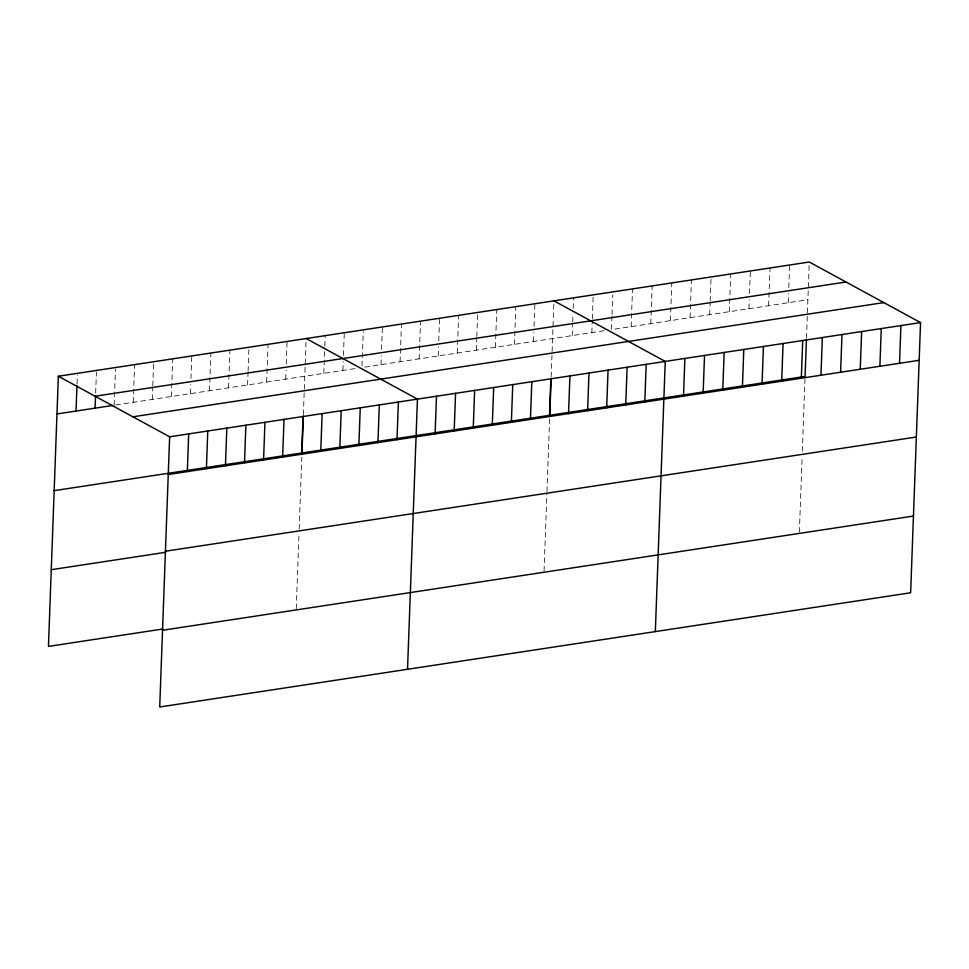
<?xml version="1.0" encoding="UTF-8"?>
<svg xmlns="http://www.w3.org/2000/svg" width="969" height="969" viewBox="0 0 969 969"><rect width="100%" height="100%" fill="white"/><g stroke="black" fill="none" stroke-linecap="round" stroke-linejoin="round"><path stroke-width="0.73" stroke-dasharray="4.84 3.63" d="M77.035 383.894L77.363 374.846M95.652 393.063L96.428 371.951M114.16 405.248L115.481 369.044M133.225 402.353L134.606 364.635M152.278 399.446L152.727 387.382M152.775 385.868L153.659 361.74M171.343 396.551L172.724 358.845M190.408 393.644L190.736 384.596M190.954 378.564L191.789 355.938M209.461 390.749L210.854 353.043M228.527 387.854L229.907 350.148M247.592 384.947L248.028 372.883M248.088 371.381L248.972 347.241M266.657 382.052L268.038 344.346M285.71 379.158L286.049 370.097M286.267 364.065L287.09 341.451M296.248 608.726L299.009 533.483M299.167 529.183L301.807 457.198M303.37 414.611L306.156 338.544M323.84 373.356L324.772 347.714M324.833 346.199L325.221 335.649M342.893 370.461L343.232 361.401M343.45 355.369L344.286 332.742M362.018 366.052L363.29 331.362M381.023 364.659L381.35 355.611M381.568 349.579L382.404 326.953M400.088 361.752L401.469 324.046M419.141 358.857L420.522 321.151M438.206 355.962L438.533 346.914M438.763 340.87L439.587 318.256M457.271 353.055L458.652 315.349M476.324 350.16L476.772 338.096M476.821 336.582L477.717 312.454M495.389 347.265L496.77 309.559M514.454 344.358L515.835 306.652M533.507 341.463L533.846 332.415M534.064 326.383L534.9 303.757M544.045 571.032L546.867 494.311M546.964 491.489L549.762 415.277M551.167 376.917L553.953 300.85M572.219 335.577L572.655 323.513M572.715 321.999L572.994 314.465M573.212 308.433L573.6 297.871M591.853 332.585L592.301 320.521M592.35 319.019L593.234 294.879M611.984 316.027L611.487 329.605L807.88 299.736M612.045 314.513L612.759 294.915M631.134 326.614L632.515 288.907M650.768 323.622L652.149 285.916M670.415 320.642L671.796 282.936M690.049 317.65L691.43 279.944M709.683 314.671L710.132 302.594M710.18 301.093L711.076 276.964M729.33 311.679L730.711 273.973M748.964 308.687L749.303 299.639M749.521 293.607L750.345 270.981M768.611 305.707L769.992 268.001M788.245 302.716L788.572 293.668M788.802 287.636L789.626 265.009M799.364 532.199L802.114 456.956M802.332 451.251L804.973 379.267M806.474 338.084L809.272 262.018M115.626 405.018L357.561 368.22M364.889 367.106L604.474 330.671"/><path stroke-width="1.45" d="M58.358 376.238L169.636 436.801L159.728 706.982L910.642 592.762L920.55 322.592L809.272 262.018L58.358 376.238L48.45 646.408L162.816 629.014M76.03 411.05L76.975 385.408M95.095 408.143L95.543 396.079M187.32 471.612L188.701 433.906M206.385 468.717L207.766 430.999M225.438 465.81L226.831 428.104M244.503 462.916L245.884 425.209M263.568 460.009L264.949 422.302M282.621 457.114L284.014 419.407M301.686 454.219L303.067 416.513M301.965 452.971L303.309 416.089M320.751 451.312L322.132 413.606M339.816 448.417L341.197 410.711M358.869 445.522L360.25 407.816M377.934 442.615L379.315 404.909M396.999 439.72L398.38 402.014M407.537 669.288L417.445 399.107L306.156 338.544M435.117 433.918L436.498 396.212M454.182 431.023L455.563 393.317M473.247 428.128L474.628 390.41M492.3 425.221L493.681 387.515M511.366 422.327L512.746 384.62M530.431 419.42L531.811 381.713M549.484 416.525L550.876 378.818M549.762 415.277L551.119 378.394M568.549 413.63L569.929 375.924M587.614 410.723L588.995 373.017M606.679 407.828L608.06 370.122M625.732 404.933L627.113 367.227M644.797 402.026L646.178 364.32M655.335 631.594L665.243 361.425L553.953 300.85M683.496 396.139L684.877 358.433M703.131 393.16L704.524 355.453M722.777 390.168L724.158 352.462M742.411 387.176L743.792 349.47M762.058 384.196L763.439 346.49M781.692 381.205L783.073 343.498M801.327 378.225L802.72 340.507M806.426 339.562L805.069 376.444L54.167 490.653M820.973 375.233L822.354 337.527M840.607 372.241L841.988 334.535M860.254 369.262L861.635 331.555M879.888 366.27L881.269 328.564M899.523 363.29L900.916 325.572M95.083 396.224L845.985 282.015M56.977 413.945L112.695 405.466M132.923 416.815L883.825 302.607M169.636 436.801L920.55 322.592M168.255 474.507L919.169 360.298M165.445 551.228L916.359 437.007M51.26 569.699L165.626 552.306M162.55 630.262L913.452 516.053"/></g></svg>
